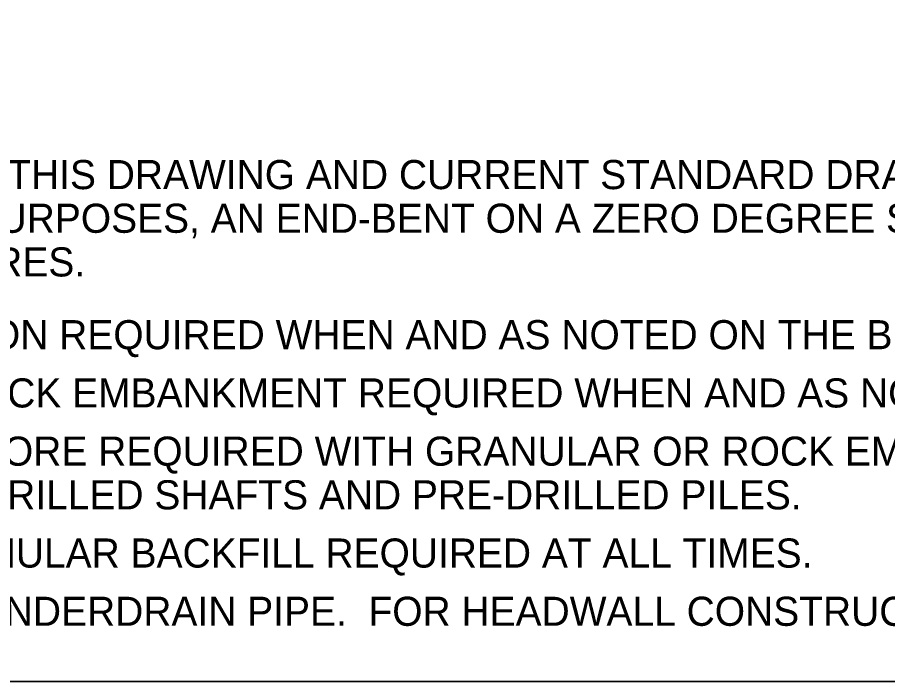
# Model space of a CAD drawing. Extents: x 1007 to 1035.5, y 1000.5 to 1021.5.
# Drawn here: x 1010.44 to 1016.41, y 1000.5 to 1005.06 of the extents above; entities that cross this region are included whole.
import ezdxf

# ---------------------------------------------------------------- set-up
doc = ezdxf.new("R2010")
doc.units = 0
for name, color, linetype in [('1', 7, 'Continuous'), ('10', 7, 'Continuous'), ('11', 7, 'Continuous')]:
    doc.layers.add(name, color=color, linetype=linetype)

msp = doc.modelspace()

# ---------------------------------------------------------------- linework, layer by layer
at = {"layer": '10'}
msp.add_line((1035.5, 1000.5), (1007, 1000.5), dxfattribs=at)
msp.add_line((1035.5, 1000.5), (1007, 1000.5), dxfattribs=at)
at = {"layer": '11'}
msp.add_lwpolyline([(1007, 1000.5), (1035.5, 1000.5), (1035.5, 1021.5), (1007, 1021.5)], close=True, dxfattribs=at)
msp.add_lwpolyline([(1007, 1000.5), (1035.5, 1000.5), (1035.5, 1021.5), (1007, 1021.5)], close=True, dxfattribs=at)

# ---------------------------------------------------------------- texts
at = {"layer": '1'}
for s, p in [('THE PURPOSE OF THIS DRAWING AND CURRENT STANDARD DRAWING        IS TO DEFINE THE LIMITS OF THE FOUR MATERIALS SHOWN.', (1007.9286, 1003.8832)), ('FOR SIMPLICITY PURPOSES, AN END-BENT ON A ZERO DEGREE SKEW IS SHOWN.  THE SAME PRINCIPLES WOULD APPLY FOR MORE', (1007.9286, 1003.5832)), ('VARIED STRUCTURES.', (1007.9286, 1003.2832)), ('SLOPE PROTECTION REQUIRED WHEN AND AS NOTED ON THE BRIDGE PLANS.', (1007.9286, 1002.7832)), ('GRANULAR OR ROCK EMBANKMENT REQUIRED WHEN AND AS NOTED ON THE ROADWAY PLANS.', (1007.9286, 1002.3832)), ('GRANULAR PILE CORE REQUIRED WITH GRANULAR OR ROCK EMBANKMENT.  COHESIVE PILE CORE ', (1007.9286, 1001.9832)), ('REQUIRED WITH DRILLED SHAFTS AND PRE-DRILLED PILES.', (1007.9286, 1001.6832)), ('STRUCTURE GRANULAR BACKFILL REQUIRED AT ALL TIMES.', (1007.9286, 1001.2832)), ("8'' PERFORATED UNDERDRAIN PIPE.  FOR HEADWALL CONSTRUCTION SEE CURRENT STD. DWG       .", (1007.9286, 1000.8832))]:
    msp.add_text(s, height=0.2, dxfattribs=at).set_placement(p)

doc.saveas('drawing.dxf')
